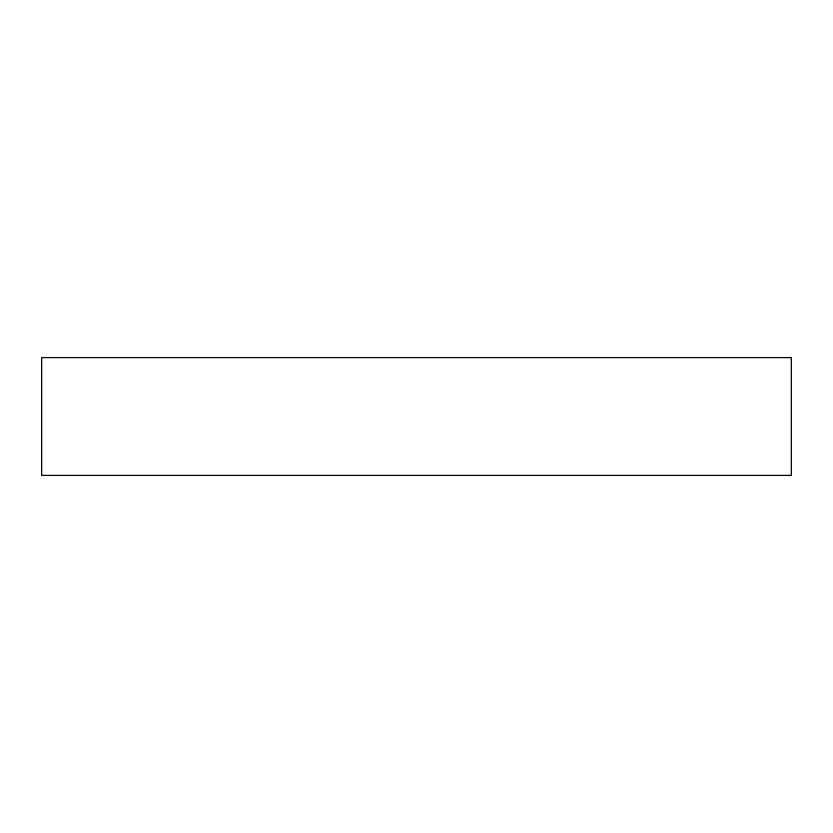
<?xml version="1.0" encoding="UTF-8"?>
<svg xmlns="http://www.w3.org/2000/svg" width="833" height="833" viewBox="0 0 833 833"><rect width="100%" height="100%" fill="white"/><g stroke="black" fill="none" stroke-linecap="round" stroke-linejoin="round"><path stroke-width="1.25" d="M791.35 357.596L41.65 357.596L41.65 475.404L791.35 475.404L791.35 357.596"/></g></svg>
